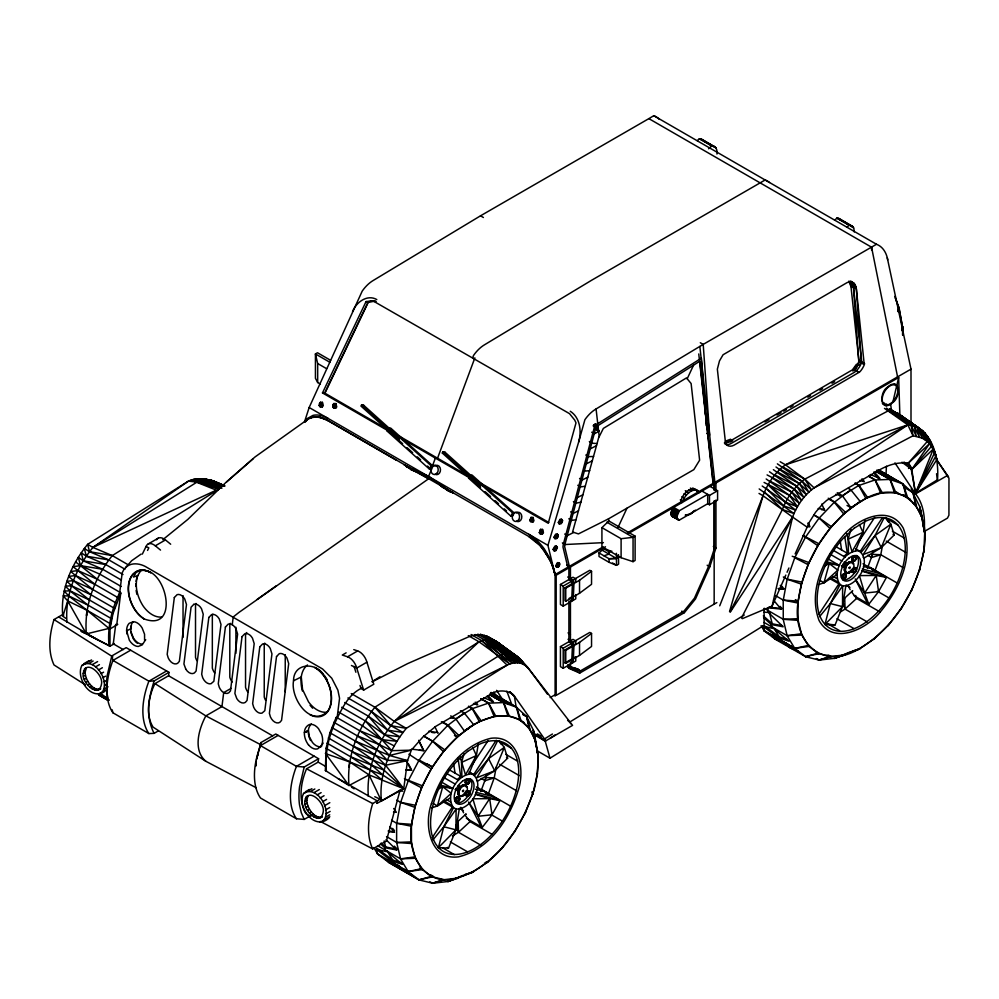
<?xml version="1.0" encoding="UTF-8"?>
<svg xmlns="http://www.w3.org/2000/svg" width="999" height="999" viewBox="0 0 999 999"><rect width="100%" height="100%" fill="white"/><g stroke="black" fill="none" stroke-linecap="round" stroke-linejoin="round"><path stroke-width="1.5" d="M97.19 639.497L87.175 633.716L87.188 632.767L86.389 633.229L58.604 616.907M902.634 335.239L902.659 326.373L901.722 330.657M432.967 839.847L443.793 826.747L456.093 809.053C471.303 809.989 486.213 783.503 472.177 773.95C457.317 773.688 444.767 795.341 453.471 807.729L443.793 826.747L438.399 847.676L448.526 848.101L455.944 829.832L456.093 809.053L442.882 801.61M819.53 616.67L830.344 603.571L842.644 585.876C857.866 586.813 872.776 560.327 858.728 550.774C843.88 550.511 831.318 572.165 840.034 584.552L830.344 603.571L824.949 624.5L835.089 624.924L842.507 606.655L842.644 585.876L829.445 578.433M256.293 787.799L205.844 761.288L153.097 727.135C144.455 713.236 149.8 695.441 154.108 680.956L168.993 672.352L126.186 647.639L111.801 655.943L107.143 675.736A74.038 42.745 -60 0 0 107.143 693.918L107.892 697.951M62.725 615.384C60.34 589.373 71.553 564.185 87.612 544.355L188.436 481.131C200.237 475.749 214.036 480.432 224.862 485.926M377.21 803.258L377.272 800.898L338.162 778.608M534.565 734.989L545.229 741.146L572.577 725.361L527.622 667.332C522.489 661.475 513.573 661.912 507.105 665.122L406.281 728.346C389.835 748.551 378.746 774.35 381.368 800.861L369.056 774.899L349.7 761.925L326.074 748.288L329.945 732.729L336.263 717.195L359.902 730.831L379.258 744.567L391.733 750.661L411.326 750.174L422.964 736.925L435.601 726.448L494.318 692.27C500.998 689.897 509.34 690.521 514.36 696.016L545.816 740.808L536.85 735.202M902.659 334.702L902.821 328.883L899.013 307.992L895.341 297.977M221.591 486.863L202.497 480.219L193.794 479.283L219.131 489.035L112.275 555.594C94.718 577.509 83.841 605.494 86.364 633.903L108.991 628.408L109.99 628.983L109.99 646.153L86.963 634.253M518.531 658.603L527.622 667.332L517.794 656.892L496.515 641.533C491.146 638.324 484.403 639.26 478.958 641.77L374.9 707.217C357.342 729.133 346.466 757.117 348.988 785.539L369.056 774.899L403.733 788.723L407.53 760.601L411.326 750.174L389.448 755.481L355.419 741.146L331.793 727.509M66.983 622.377C64.748 595.004 75.936 568.344 92.919 547.415L188.436 481.131L196.965 482.117L219.131 489.035M368.344 796.365C366.096 768.993 377.285 742.332 394.268 721.403L478.958 641.77L509.815 664.035L484.49 639.909L475.174 634.527M319.23 405.494L320.442 402.26L322.39 402.347L323.314 405.656L322.19 406.968L320.242 406.893L319.23 405.494L320.242 406.893M320.217 406.031L322.215 405.257L321.628 403.159L320.342 403.109L320.554 406.056L319.58 405.157L320.442 402.26M319.692 405.519L319.318 403.584M321.503 406.081L321.628 403.159M322.19 406.968L322.39 402.347M332.692 406.768L333.891 403.534L335.851 403.608L336.775 406.918L335.652 408.229L333.691 408.154L333.142 406.793M333.691 408.154L333.092 405.207L333.791 404.37L335.726 405.307L334.965 407.355L333.666 407.292L333.791 404.37M334.965 407.355L335.09 404.42M335.652 408.229L335.851 403.608M529.895 520.616L531.106 517.382L533.054 517.47L533.978 520.779L532.854 522.09L530.906 522.015L529.895 520.616L531.106 517.382M530.244 520.267L531.006 518.231L532.292 518.281L532.879 520.379L532.167 521.203L530.244 520.267L530.881 521.153M530.581 520.292L531.006 518.231M532.167 521.203L532.292 518.281M532.854 522.09L533.054 517.47M539.373 532.592L540.571 529.358L542.532 529.445L543.456 532.754L542.332 534.065L540.372 533.99L539.373 532.592L540.372 533.99M539.71 532.242L540.471 530.207L541.77 530.257L542.345 532.342L541.645 533.179L539.71 532.242L540.347 533.129M539.822 532.617L540.571 529.358M541.645 533.179L541.77 530.257M542.332 534.065L542.532 529.445M537.3 775.224L538.174 755.506L536.913 750.087M923.863 552.047L924.724 532.33L922.851 524.188M885.963 475.287L886.438 466.283M670.866 513.536L673.526 507.33L679.395 510.714L707.692 494.38L707.692 503.733L679.395 520.067L672.127 516.383L670.866 513.536L676.735 516.933L677.996 519.767M676.735 516.933L679.395 510.714M255.769 766.046L256.306 761.213M130.519 629.22L131.706 623.701L133.142 621.753M130.832 626.161L130.844 632.417L133.242 638.636A12.637 8.342 68.4 0 0 137.35 643.206M144.593 640.384L144.555 634.215L142.158 627.996A12.637 8.342 68.4 0 0 133.317 621.703L129.246 623.301A13.037 8.604 68.4 0 0 126.611 630.769L129.333 640.184A12.637 8.342 68.4 0 0 138.187 646.478L142.258 644.879L145.542 639.835M256.119 762.462L255.756 765.808M455.906 788.448C455.731 793.818 462.674 786.001 458.241 785.539M455.02 800.336C454.945 797.739 458.116 795.429 459.715 798.139C460.664 801.023 455.781 804.183 455.02 800.336L456.518 802.11M455.956 800.873L457.867 797.564L459.715 798.139M466.695 784.215C463.736 780.743 472.177 777.01 469.393 782.654C466.595 787.449 462.874 780.144 467.607 778.92M466.808 796.041C464.535 794.23 469.28 788.923 470.067 792.594C470.716 796.515 464.011 797.302 465.571 793.019M466.808 792.919L465.884 792.382L468.181 790.696L470.005 793.206M844.917 578.446L843.993 577.909C837.811 580.082 845.778 568.818 846.265 576.098C844.018 583.216 839.959 574.35 845.778 574.25M842.394 565.884L843.356 567.245L845.666 565.559L846.153 563.136L844.729 561.9L846.228 563.673M855.094 560.551L854.17 560.014C848.001 562.187 855.956 550.924 856.455 558.204C854.195 565.322 850.149 556.455 855.956 556.356M855.206 572.365L852.135 572.04L852.434 569.205L853.371 569.742C860.576 563.948 851.947 578.883 853.371 569.742M853.758 569.168L852.834 568.631L855.144 567.644L856.568 570.029M83.229 673.363C85.677 658.316 103.546 674.512 101.523 683.928C99.076 698.988 81.206 682.779 83.229 673.363L85.115 672.277L86.339 667.707L84.453 668.793M100.974 693.543C111.713 683.328 95.117 656.218 81.843 665.546C75.462 677.934 91.021 701.66 104.895 691.283M304.92 801.36C307.367 786.3 325.224 802.497 323.201 811.912C320.754 826.972 302.897 810.776 304.92 801.36L306.805 800.274L308.029 795.691L306.144 796.777M322.665 821.54C333.391 811.325 316.795 784.203 303.521 793.531C296.628 807.242 315.085 831.742 329.195 817.769M115.722 624.375L113.274 643.831L123.264 649.6M119.306 595.804L122.203 572.789L123.651 569.929L131.618 560.764L141.071 554.108M116.721 624.962L120.692 593.294L119.705 592.719M158.104 731.043L154.108 733.353C146.166 718.044 147.19 698.776 154.97 683.616L168.569 675.761L168.993 672.352M232.243 624.75L233.217 616.982L238.911 612.462L428.708 478.708M310.701 816.383L306.568 814.21L304.982 812.175C298.476 798.75 300.799 782.205 306.568 768.805L318.144 762.125L318.581 758.716L275.774 734.003L260.876 742.594L256.531 759.727M260.876 742.594L260.477 745.604A64.56 37.275 -60 0 0 260.477 797.989L296.441 818.755L304.195 819.417L310.714 815.659M117.757 624.338L109.99 628.983L112.999 613.611L89.373 599.974L70.005 590.859L64.161 591.046L68.706 595.916L87.075 610.302L86.364 615.347L86.925 615.009M113.349 643.269L114.348 643.781L109.99 646.153L108.991 645.579C107.243 627.135 111.813 608.753 119.905 592.282M325.362 753.321L348.988 785.539L325.362 770.491L326.074 748.288M325.362 770.491L326.361 771.066C324.862 754.532 328.234 737.999 334.902 722.889C341.508 709.627 347.964 694.33 362.287 687.861M326.361 753.908L349.7 761.925L348.988 766.97L349.55 766.633M308.479 744.804C304.033 739.36 301.661 728.171 309.365 724.537A12.637 8.342 68.4 0 1 318.494 728.608L321.641 734.377A13.037 8.604 68.4 0 1 322.165 743.668L321.141 746.078L317.607 748.875A12.637 8.342 68.4 0 1 308.479 744.804M438.399 847.676L455.944 829.832L459.253 809.19M469.006 773.813L476.411 755.544L478.309 743.756M824.949 624.5L842.507 606.655L845.816 586.013M855.569 550.636L862.974 532.367L864.872 520.566M464.535 784.827C470.641 786.95 465.846 796.74 460.639 796.403C452.809 794.38 462.749 779.607 466.258 787.05M460.639 796.403C456.019 793.431 461.501 783.79 466.471 785.888M481.168 778.408L485.102 780.681L486.213 774.612M485.776 793.331L488.536 793.443L494.23 777.896L496.166 767.294M851.086 561.65C857.204 563.773 852.397 573.563 847.202 573.226C839.372 571.203 849.3 556.431 852.821 563.873M847.202 573.226C842.569 570.254 848.064 560.614 853.021 562.712M867.731 555.232L871.665 557.504L872.764 551.436M872.339 570.154L875.087 570.267L880.793 554.72L882.454 545.629M396.728 823.288L400.587 802.334L415.184 805.244L411.313 826.198L396.728 823.288L391.558 820.316M783.278 600.112L787.15 579.158L801.735 582.067L797.876 603.021L783.278 600.112L775.574 595.666M257.005 758.091L257.28 756.68M327.385 711.713C309.902 727.622 290.272 697.814 293.531 680.806C293.494 662.325 316.633 661.987 324.151 675.586M554.02 537.237L555.694 534.128L557.567 534.328L558.279 535.589L556.593 538.698L554.72 538.498L554.02 537.237L555.194 538.736M554.495 537.487L554.895 535.664L557.567 534.328M558.341 522.44L560.014 519.318L561.888 519.517L562.599 520.779L560.926 523.888L559.04 523.688L558.341 522.44L559.515 523.926M555.182 537.137L556.243 535.164L557.492 535.314L556.88 538.086L555.182 537.137L555.993 538.111M555.544 537.312L557.492 535.314M558.816 522.677L560.489 519.555L561.888 519.517M553.134 549.325L554.807 546.203L556.68 546.403L557.392 547.664L555.719 550.786L553.833 550.574L553.134 549.325L554.308 550.811M559.515 522.327L560.576 520.354L561.813 520.504L561.201 523.276L559.515 522.327L560.314 523.301M553.608 549.562L555.282 546.441L556.68 546.403M559.865 522.502L560.576 520.354M554.308 549.213L555.369 547.24L556.605 547.39L555.993 550.162L554.308 549.213L555.107 550.187M554.657 549.388L556.605 547.39M557.13 535.139L557.879 537.4M553.833 550.574L555.244 550.549L556.443 549.163L556.256 547.215M555.731 565.746L557.417 562.637L559.29 562.837L559.989 564.098L558.316 567.207L556.443 567.007L555.731 565.746L556.918 567.245M556.206 565.983L557.892 562.874L559.29 562.837M556.905 565.646L557.966 563.661L559.203 563.823L559.403 565.771L558.591 566.595L556.905 565.646L557.355 566.433M557.255 565.821L559.203 563.823M556.443 567.007L557.842 566.97L559.04 565.584L558.853 563.648M559.115 565.671L558.816 562.599M537.487 773.301L532.729 794.492L531.868 791.995M919.292 571.316L924.05 550.124M742.257 618.706L772.115 606.106L792.569 517.057C796.902 505.631 804.108 495.054 814.11 487.874L907.841 424.887C932.804 427.297 939.297 459.54 937.474 479.795L915.521 493.244L911.076 488.948M892.794 402.447C901.31 396.915 899.812 376.036 887.262 387.337C878.745 392.869 880.244 413.736 892.794 402.447L898.65 377.497L897.577 376.885L871.565 247.203L648.863 118.631L480.507 215.821L373.389 280.382A26.386 15.235 -60 0 0 362.2 291.134L309.166 407.505L304.47 421.99M555.107 696.178L555.107 574.612L547.927 545.354L578.633 442.095C581.743 431.556 580.269 417.682 570.292 411.276M591.72 432.217L594.23 433.866L598.626 431.531L597.702 425.786L596.066 426.76L564.872 544.53L564.647 546.603L569.368 566.371L570.441 566.995L605.469 546.765M597.065 443.593L598.576 437.912L603.359 428.396L686.475 377.909L691.121 383.529L699.612 460.202L693.83 469.642L608.491 518.843L578.433 533.916L572.577 532.017L597.065 443.593L591.858 443.169L589.348 441.521M374.775 796.727L378.983 798.676L380.207 797.951L381.293 801.048L400.075 790.197L386.376 841.033L372.689 848.95L320.342 821.44M431.693 807.891L437.4 805.968L442.707 786.737L452.947 788.673L442.357 782.554M818.256 584.715L823.963 582.792L829.257 563.561L839.51 565.496L827.597 558.616M578.633 442.095L584.902 419.705A26.386 15.235 -60 0 1 596.078 408.953L703.209 344.393L876.485 244.268A46.179 26.661 -60 0 1 887.724 259.902M729.532 611.575L763.024 495.741L759.015 493.419M448.601 769.405L461.913 777.097L461.526 762.424L463.998 753.92M835.164 546.228L848.476 553.921L848.076 539.235L850.961 529.32M112.999 613.611L120.904 592.857L97.278 579.208L77.91 570.579L73.064 566.67L80.507 565.659L102.685 569.28L121.329 580.032M897.676 311.326L898.9 307.305L902.771 328.259M63.149 615.434L67.707 600.911L63.187 595.854L68.706 595.916L88.074 605.169L111.701 618.806M318.581 758.716L304.195 767.02L299.538 786.812A74.038 42.745 -60 0 0 299.538 804.994L301.311 812.799L304.195 819.417M65.822 618.344L62.438 615.921L63.699 615.209L62.625 614.585L54.008 619.555C49.563 634.015 47.44 650.836 54.008 664.959L85.402 684.877M381.293 801.048L381.293 798.576L372.689 803.546C368.231 818.006 366.109 834.827 372.689 848.95M257.617 755.656L258.279 753.596M568.893 664.422L568.893 668.368L579.782 673.051L684.377 612.662L695.504 598.95L709.802 566.758L715.958 548.039L715.958 500.012M682.28 502.272C684.19 495.929 693.069 485.626 699.55 492.307L697.215 490.946M400.636 802.397L408.204 780.881L419.093 760.102L432.305 766.92L421.466 787.799L404.42 778.77L422.277 785.751L414.71 807.267L400.636 802.397L396.765 800.137M792.219 556.243L808.84 562.574L801.273 584.09L787.2 579.22L794.767 557.704L805.644 536.925L819.18 517.969L831.28 526.635L817.756 545.691L803.109 535.452M853.421 282.754L850.586 281.78L847.352 282.455L723.076 354.757L719.48 360.914L717.357 369.168L725.636 443.968A13.087 8.504 -67.2 0 0 734.065 445.142L859.689 371.978A15.272 9.928 -67.2 0 0 864.272 364.747L856.205 287.587L854.195 283.429L850.524 281.081L852.547 283.579L853.483 287.237L858.803 361.588A15.272 9.928 -67.2 0 1 854.207 368.806L728.583 441.97A13.087 8.504 -67.2 0 1 724.662 443.044M859.04 362.1L850.998 286.651L848.825 281.169L854.195 283.429M850.923 285.751L856.38 288.898L861.375 363.074A15.272 9.928 -67.2 0 1 856.792 370.304L855.331 371.628M431.181 469.355L429.483 469.168L387.262 431.206L389.048 427.934L390.734 428.121L432.967 466.083L428.546 476.436L428.546 478.821L406.243 466.496L414.098 470.454L409.815 468.693M432.217 466.558L435.364 458.104L437.55 458.216L474.875 357.854M472.689 357.742L473.551 355.419A26.386 15.235 -60 0 1 484.727 344.667L591.858 280.107L765.134 179.982A46.179 26.661 -60 0 1 769.492 182.53M524.9 813.923L533.279 792.457M911.463 590.746L919.842 569.28M305.594 420.517L306.006 419.468M719.717 605.819L764.497 492.007C769.105 481.431 776.023 471.603 785.464 464.81L888.473 410.714L897.976 413.374L920.129 428.871L927.297 441.458L931.555 446.191L934.814 452.197L915.521 493.244L910.888 467.382M476.573 780.431L477.722 781.093L494.717 770.828L504.308 747.389L499.113 740.709M863.136 557.255L864.285 557.917L881.28 547.652L890.871 524.213L885.676 517.532M321.129 746.078L323.114 743.119M772.115 606.106L785.813 575.062M787.062 572.24L788.923 567.994M795.154 553.883L809.502 521.928L815.596 512.262L822.789 503.921L826.66 500.399L879.182 470.067C887.836 465.097 898.014 461.65 908.079 463.374L929.545 443.656L925.037 433.116L918.98 428.858M618.094 527.297L626.96 508.241M687.2 378.783L693.531 365.197L699.837 361.188L713.336 483.254L714.41 483.866L714.41 490.034M375.961 301.448L371.029 300.911L366.009 301.648L322.477 392.919L324.663 393.044L368.194 301.773L375.674 301.286M373.501 301.186L368.469 301.923L324.937 393.206L322.477 392.919L389.672 431.718M842.656 564.622L842.956 563.998M142.333 554.108L146.091 546.441A11.364 6.556 60 0 1 155.307 545.804L165.459 539.947L170.679 544.218M147.552 550.437L148.801 547.877L146.091 546.441M741.533 617.931L792.569 517.057L763.024 495.741M469.08 771.99L474.787 775.286L488.573 758.628L504.308 747.389L507.629 758.191L494.717 770.828L476.685 777.721L488.573 758.628L497.552 740.958M855.631 548.801L861.35 552.11L875.124 535.439L890.871 524.213L894.18 535.014L881.28 547.652L863.248 554.545L875.124 535.439L884.115 517.782M352.547 311.563C356.094 302.447 367.108 293.968 376.81 299.563M730.094 611.788L782.392 509.54C786.912 497.652 794.417 486.625 804.832 479.145L907.841 424.887L913.036 435.764L922.152 438.086L927.297 441.458L908.079 463.374L911.8 469.468L915.521 493.906A78.834 45.517 -60 0 1 924.075 531.618L947.464 518.119L948.925 515.209L948.963 478.271L936.8 459.965M898.089 311.7L899.375 309.328L894.829 296.416M934.814 452.197L928.958 438.723L933.316 449.051L915.521 493.244L937 459.315L930.519 442.008L936.038 455.631L915.521 493.244L917.419 490.959M361.563 404.982L360.964 406.069L398.751 440.035L399.35 438.948L361.563 404.982L363.624 405.207L388.811 427.859M363.037 406.306L363.624 405.207M429.483 469.168L431.281 465.896L432.967 466.083M480.556 487.587L442.307 453.034L442.894 451.948L444.967 452.172L512.612 512.862L514.298 513.049L472.077 475.087L470.379 474.9L468.593 478.159L510.826 516.121L512.512 516.308L513.711 514.135M444.967 452.172L444.368 453.259L442.307 453.034M480.082 486.988L480.681 485.901L442.894 451.948M510.826 516.121L512.612 512.862M488.536 793.443L481.705 789.972L480.856 791.495L485.976 777.534L494.23 777.896L516.52 790.758M475.337 789.198L484.028 791.395L499.912 800.561L492.032 814.797L482.242 827.434L466.358 818.268M875.087 570.267L868.256 566.795L867.419 568.319L872.527 554.358L880.793 554.72L903.084 567.582M863.348 566.383L870.579 568.219L886.463 577.385L878.583 591.62L868.805 604.258L854.257 595.866M514.248 832.442L525.786 811.9M900.811 609.265L912.349 588.723M472.777 747.602L476.411 755.544L465.509 774.887L460.027 756.743M859.34 524.425L862.974 532.367L852.06 551.71L846.578 533.566M779.357 639.597L798.313 651.56L772.077 636.413L772.751 635.339M781.343 639.522L780.669 640.596L772.077 636.413M730.381 611.95L792.569 517.057L806.992 527.06M472.127 764.947L488.036 740.734M432.217 837.661L452.322 807.067M473.651 774.625L496.266 740.209M482.242 827.434L478.071 816.27L489.66 798.638L499.912 800.561M858.678 541.77L874.6 517.557M818.78 614.472L838.885 583.891M860.201 551.448L881.992 518.306M868.805 604.258L864.622 593.094L876.21 575.461L886.463 577.385M901.972 462.187L911.8 469.468L929.545 443.656L922.701 430.819L896.765 412.737M419.105 760.202L432.617 741.146L444.717 749.812L431.193 768.868L408.903 754.22M853.109 368.893L856.343 364.435L858.978 363.461M854.145 369.143L856.618 365.734L859.302 364.747M855.181 369.393L856.892 367.033M501.386 849.013L515.422 830.531M887.936 625.836L901.985 607.355M880.181 612.05C899.162 589.635 914.422 557.492 903.296 528.184C889.098 502.997 855.918 519.592 842.219 536.75C823.238 559.165 807.979 591.308 819.118 620.616C833.316 645.804 866.495 629.208 880.181 612.05L856.593 598.426L851.648 592.07L852.696 590.709L843.518 599.2L844.754 598.438L845.042 609.103L867.332 621.965M304.957 421.316L307.143 418.593L312.949 415.397A38.362 22.015 60.5 0 1 328.284 418.544M911.8 469.468L931.555 446.191L927.134 435.751L933.316 449.051L911.8 469.468L909.065 464.385M385.227 850.062L402.435 864.397L391.808 860.926L376.198 849.25L376.998 848.313L392.607 859.989L401.91 863.024M386.95 850.661L386.151 851.585L376.198 849.25M773.501 627.484L772.714 628.408L762.761 626.073L778.371 637.749L788.998 641.221L771.79 626.885M311.301 724C306.793 728.333 307.967 735.539 310.577 740.546M908.528 468.494L910.439 466.333L909.065 464.085M601.922 527.647L608.853 520.966L635.114 536.138L635.114 560.476L633.054 561.663L621.103 557.704L601.922 546.628L601.922 527.647L621.103 538.711L633.054 537.325L635.114 536.138M608.99 558.703L616.395 558.404L618.468 557.217L618.606 564.135L616.533 565.334L609.078 562.325L599 556.505L599 552.934L603.783 548.738L609.852 552.235M307.405 419.592L305.17 421.978L307.48 419.543L311.526 417.47M432.604 741.27L448.039 725.087L458.803 735.376L443.369 751.56L432.604 741.27L423.701 736.126M819.168 518.081L834.602 501.91L845.366 512.2L829.932 528.384L819.168 518.081L814.073 515.147M571.653 601.248L572.402 584.378L571.653 583.953L571.653 581.181L568.893 579.595L568.893 567.882L556.181 575.224L555.107 574.612L553.833 569.28M559.952 523.114L562.2 522.589M559.04 523.688L561.725 522.352M554.72 538.498L557.405 537.162M694.28 510.789L690.109 514.098L685.264 515.097M695.379 510.164L690.396 514.273L685.551 515.272M502.772 847.327L487.012 862.686L484.527 863.099M873.576 639.51L889.335 624.15M307.467 664.947C299.9 671.103 300.162 682.317 302.372 690.971M468.618 706.305L472.44 708.503L481.006 720.616C442.045 741.545 416.67 783.466 411.263 826.822C407.929 852.135 421.953 884.19 452.097 879.382C494.505 869.355 521.803 828.621 534.215 789.21C540.222 765.758 542.145 732.005 517.407 718.768M457.33 779.62L460.764 776.435L457.979 758.316M452.46 835.976L458.491 832.279L470.029 821.603L492.32 834.465M843.88 556.443L847.327 553.259L844.767 536.638M840.234 612.05L845.042 609.103L856.593 598.426L855.681 595.491M433.454 803.596L437.4 805.968L451.248 793.318L442.707 786.737L439.835 785.876M820.017 580.419L823.963 582.792L837.811 570.129L829.257 563.561L826.398 562.699M253.159 458.753L225.374 482.954L187.8 519.43L162.825 539.697M697.215 140.659L699.325 138.786L703.209 140.347M708.578 148.764L711.75 145.954C715.996 145.404 717.694 150.674 716.945 154.046M834.59 219.967L837.287 218.069L840.908 220.117M847.002 227.135L849.125 225.262L852.234 226.086L853.858 228.359L854.22 231.893M226.486 481.968L255.007 456.968L307.48 419.543M852.846 371.054L853.596 370.417M380.332 843.743L384.765 847.714L396.591 849.974L397.452 849.225L394.293 846.153M125.574 567.544C131.493 561.775 140.896 563.486 147.24 567.594L322.577 668.98L331.768 678.234L337.874 690.122L339.56 698.289L337.063 718.219L336.064 717.644M441.408 721.753L447.764 725.424L464.235 712.961L473.551 724.562L457.08 737.012L454.458 735.501M834.327 502.247L850.798 489.785L860.114 501.386L843.643 513.836L834.327 502.247L829.232 499.3M591.545 571.303L591.545 584.303L579.532 593.269L565.759 601.223L565.009 600.786L565.009 587.787L565.759 588.211L579.532 580.269L591.545 571.303L589.785 570.292L574.288 579.233M591.545 633.441L591.545 646.44L579.532 655.406L565.759 663.361L565.009 662.924L565.009 649.924L565.759 650.349L579.532 642.407L591.545 633.441L589.785 632.417L574.288 641.37M843.818 562.924L845.666 562.437M257.155 599.412L276.398 585.739M552.447 734.015L545.229 738.473L545.229 741.146L549.999 758.216L764.098 625.324L764.098 608.828M549.999 738.398L554.932 734.977M875.112 638.149L858.516 649.537L852.085 651.423M701.161 358.304L597.752 423.713A69.143 41.646 -2.2 0 1 594.842 425.449L563.249 544.605L562.974 547.002L567.819 567.27L568.893 567.882M599.213 436.713L597.964 425.624L693.531 365.197M372.028 681.73L379.932 676.76M437.4 805.968L450.424 797.826M823.963 582.792L836.987 574.65L835.851 573.988M450.699 715.896L455.781 718.83L472.44 708.503M837.249 492.707L842.344 495.654L859.003 485.327L867.557 497.44C903.471 479.67 929.395 509.652 924.587 545.154C919.155 588.448 893.88 630.494 854.844 651.248C818.993 669.255 792.994 639.085 797.826 603.646C803.233 560.289 828.608 518.369 867.557 497.44L850.948 507.729L847.015 505.457M455.781 718.83L464.348 730.943C480.919 718.506 505.294 708.678 523.951 722.552M567.607 720.316L569.592 722.14L744.243 615.009M849.275 571.603L848.163 572.29L849.275 572.927M648.863 118.631L653.783 115.697L876.485 244.268M763.561 617.594L771.315 624.537L783.141 626.798L768.381 612.437L767.906 610.464L767.981 607.742L781.081 609.09L781.98 608.566L780.107 606.356M148.189 543.98L158.341 538.124M83.779 663.748L88.998 660.726M81.843 665.546L85.764 663.274M86.289 662.974L91.521 659.952M89.223 663.261L93.144 661.001M92.37 664.597L97.602 661.588M83.541 670.816L85.427 669.73M95.529 666.895L99.438 664.635M83.541 676.286L85.427 675.199L85.115 672.277M130.632 650.212L112.949 660.426A64.56 37.275 -60 0 0 112.949 712.811L148.901 733.578L154.108 733.353M98.464 669.992L102.373 667.732M84.453 679.357L86.339 678.271L85.427 675.199M85.914 682.379L87.787 681.293C90.385 685.514 95.255 690.896 100.724 688.761L98.839 689.847M100.974 673.676L103.596 672.177M87.8 685.152L89.685 684.065M102.909 677.709L105.519 676.198M90.01 687.487L91.896 686.388M104.121 681.793L106.743 680.282M92.37 689.21L94.256 688.124M94.743 690.209L96.628 689.123M104.545 685.676L107.155 684.165M96.953 690.434L98.826 689.347M104.121 689.073L108.042 686.8M98.464 694.33L102.373 692.057M102.909 691.758L106.831 689.497M166.596 670.966L148.901 681.181L112.949 660.426L111.801 655.943M231.044 688.411L223.689 692.607L221.953 706.58L205.844 715.883C198.801 729.058 192.67 750.024 205.844 761.288M346.129 652.846L342.32 655.044L347.54 656.793A11.364 6.556 60 0 1 356.743 668.056L363.648 690.097L373.801 684.228L366.908 662.2A11.364 6.556 60 0 0 357.692 650.923L353.771 649.612M347.54 656.793L357.692 650.923M730.032 442.095L732.717 440.547M764.909 421.965L768.93 419.642M776.972 414.997L781.006 412.674M783.678 411.113L786.363 409.565M790.396 407.242L793.069 405.694M807.829 397.177L810.514 395.629M819.904 390.209L822.589 388.661M831.967 383.241L834.652 381.693M854.57 372.202L731.168 443.456A13.087 8.504 -67.2 0 1 725.087 444.093M366.908 662.2L356.743 668.056L351.436 665.496M567.819 567.27L555.107 574.612L553.733 570.292M603.046 546.928L569.368 566.371L566.858 564.722M627.235 532.966L713.336 483.254M887.274 257.829L911.001 369.131L714.884 482.355L699.837 346.428M278.172 735.389L260.477 745.604L296.441 766.358L304.195 767.02M628.309 533.578L714.41 483.866M712.961 481.243L715.958 482.979L898.65 377.497L899.862 414.685M701.822 490.996L709.49 495.417L717.594 490.734L717.594 500.099L709.49 504.77L707.692 503.733M575.761 594.58L575.761 598.876L563.211 606.118L560.439 604.532L560.439 584.465L573.001 577.222L575.761 578.821L575.761 581.58L565.009 587.787M560.439 584.465L563.211 586.063L575.761 578.821M599 552.934L609.078 558.753L616.533 558.491L618.606 557.292M569.043 598.463L571.728 596.903M314.123 756.143L296.441 766.358A64.56 37.275 -60 0 0 296.441 818.755M305.457 791.732L309.378 789.472M303.521 793.531L306.144 792.02M307.979 790.958L311.9 788.698M565.009 662.924L575.761 656.718L575.761 661.013L563.211 668.256L560.439 666.658L560.439 646.603L573.001 639.36L575.761 640.958L575.761 643.718L565.009 649.924M310.914 791.245L314.835 788.985M560.439 646.603L563.211 648.201L575.761 640.958M314.061 792.594L319.28 789.572M305.232 798.8L307.105 797.714M317.207 794.879L321.129 792.619M305.232 804.27L307.105 803.184L306.805 800.274M320.142 797.989L324.063 795.716M306.144 807.342L308.029 806.255L307.105 803.184M307.592 810.364L309.478 809.277C312.063 813.511 316.945 818.88 322.415 816.745L320.529 817.831M322.665 801.673L326.586 799.412M309.49 813.136L311.376 812.05M324.6 805.694L329.82 802.684M311.7 815.471L313.574 814.385M325.811 809.789L329.732 807.517M314.061 817.194L315.946 816.108M464.385 730.906L468.369 728.608M854.932 505.432L850.948 507.729L842.344 495.654M316.433 818.206L318.306 817.12M326.223 813.661L330.145 811.4M318.631 818.418L320.517 817.332M578.496 669.218L575.811 670.766L567.644 667.245M325.811 817.057L329.732 814.797M320.142 822.314L324.063 820.054M324.6 819.742L329.82 816.732M550.149 697.602L555.107 694.742L556.181 695.354L716.845 602.597M906.093 488.461L915.521 493.906L946.428 476.061L948.313 476.573M304.358 732.629L308.366 730.406L309.328 736.713L312.475 742.494A12.637 8.342 68.4 0 0 321.603 746.565M144.892 640.209L145.617 639.81M304.67 732.454L308.291 730.906L305.394 732.055M372.327 681.755L407.604 663.623L469.667 636.4A40.834 26.324 -53.4 0 1 481.755 634.902L487.05 636.251L493.494 640.809M376.935 803.408L403.733 788.723L385.614 765.259L374.787 754.645L355.419 741.146M193.843 604.32L191.071 607.217L183.928 664.01L185.826 669.205M825.299 565.671L829.257 563.561M437.425 789.56L442.707 786.737M590.322 448.863L596.49 445.666M586.376 463.848L592.357 460.776M587.849 477.135L582.067 480.082L579.557 478.434M577.41 497.539L582.966 494.73M578.496 510.801L573.151 513.498L570.641 511.85M573.763 532.405L567.207 535.689L564.697 534.04M293.531 680.806L301.273 676.972L302.56 689.51L308.529 701.885A26.236 17.308 68.4 0 0 327.335 712.125M848.076 539.235L862.974 532.367M461.526 762.424L476.411 755.544M456.406 790.296L455.469 789.759L457.754 790.159M465.884 795.504L467.232 795.366M850.861 651.673L834.365 658.453L860.102 648.576L852.172 651.223M462.924 875.411L447.802 881.63L473.538 871.752L464.298 874.849L471.953 872.714L488.548 861.325L485.976 862.075M130.532 629.033L126.636 630.756L126.948 633.965M725.311 441.183L730.569 439.235L731.493 441.358M724.35 442.932L729.707 440.959M858.815 485.514L875.149 479.882L882.204 492.719L865.858 498.351L858.815 485.514L854.994 483.304M472.252 708.691L488.586 703.059L495.641 715.896L479.308 721.528L472.252 708.691L468.431 706.48M603.945 555.794L608.99 554.133L608.99 550.324M780.132 461.738L785.464 464.81L907.841 424.887L884.49 408.404M818.955 660.114L829.682 656.63L845.154 654.845L834.44 658.329L818.955 660.114L816.42 658.653M871.665 557.504L880.793 554.72M485.102 780.681L494.23 777.896M778.621 588.873L783.803 588.836L782.03 586.338M861.762 362.038L853.483 287.237L850.823 285.327L852.984 284.69L855.881 286.363M831.106 656.593L817.519 653.296L805.469 656.718L819.055 660.014L831.106 656.593L828.483 655.082M418.906 879.894L430.969 876.473L444.555 879.782L432.492 883.191L418.906 879.894L388.361 862.262L391.383 862.986M855.444 285.239L852.547 283.579L850.511 284.103L852.984 284.69M779.445 640.184L774.924 639.073L805.569 656.63L818.755 653.746L807.816 645.529L794.63 648.426L764.085 630.781L763.311 628.009M419.006 879.807L432.192 876.922L421.253 868.705L408.067 871.603L419.006 879.807L388.461 862.174L377.522 853.958L376.76 851.185M333.903 722.314L357.53 735.963L379.258 744.567L389.448 755.481L407.53 760.601L385.614 765.259L351.998 751.598L328.371 737.961M580.931 502.16L575.923 503.209L573.414 501.56M884.49 403.034L882.417 403.446L886.375 405.731M576.023 519.767L571.316 520.442L568.806 518.793M377.585 845.654L400.599 858.865L414.548 856.955L422.215 869.617L408.166 871.54L377.522 853.958M585.352 486.276L580.282 486.925L577.772 485.277M855.206 578.896L864.622 593.094L878.583 591.62L876.21 575.461L861.875 571.153M481.106 826.772L468.643 802.072L478.071 816.27L492.032 814.797L489.66 798.638L475.312 794.342M584.49 471.116L589.685 470.654M603.421 542.644L564.872 544.53L562.362 542.882M315.659 416.82L320.492 417.395L328.346 420.879M154.108 680.956L148.901 681.181A64.56 37.275 -60 0 0 148.901 733.578M593.581 456.456L588.311 456.68L585.801 455.032M787.15 635.676L801.735 635.102L797.764 618.706L783.179 619.28L787.15 635.676L764.148 622.477M396.615 842.469L411.201 841.882L415.184 858.278L400.599 858.865L396.615 842.469L396.653 823.251L411.426 824.312L411.476 843.531L396.703 842.469L386.526 836.588M875.074 479.995L890.171 479.408L895.778 492.532L880.668 493.131L875.074 479.995L868.705 476.323M488.511 703.171L503.621 702.584L509.215 715.721L494.105 716.308L488.511 703.171L480.881 698.763M554.745 550.012L555.993 550.162M876.21 575.461L859.402 575.599L864.622 593.094M489.66 798.638L472.852 798.788L478.071 816.27M209.628 480.594L212.412 480.619L223.863 485.576M329.945 732.729L353.571 746.378L387.4 760.364L407.53 760.601M398.901 791.008L402.809 791.133M825.261 623.9L835.089 624.924M406.605 769.779L411.151 769.992L406.83 761.9M405.781 769.979L411.825 770.279M405.02 465.284L409.627 467.994L406.768 466.258M368.194 301.773L366.009 301.648L368.469 301.923M333.891 403.534L332.779 404.845M540.471 530.207L539.76 531.031M778.046 588.523L783.803 588.836M393.494 812.125L396.366 812.274L393.706 808.528M223.689 485.926L207.717 479.72L201.199 479.033L210.14 479.995L224.563 485.914M764.085 612.15L768.381 612.437L769.255 611.7L772.19 623.788L771.315 624.537L771.877 626.86M797.976 601.136L783.204 600.074L783.266 619.293L798.039 620.354L797.976 601.136L795.354 599.625M806.892 526.66L809.814 526.898L807.929 523.039M411.588 749.15L423.776 750.611L419.405 750.261M768.88 607.23L781.98 608.566M388.149 831.006L393.968 831.593M388.698 831.668L394.53 832.267L389.835 826.722M387.262 431.206L388.948 431.393M468.593 478.159L470.292 478.346M203.396 479.62L206.406 479.957M209.415 480.282L212.412 480.619L224.201 485.751M818.169 508.528L824.212 509.303L824.55 510.064L821.528 509.677M428.583 731.318L437.649 732.479M431.943 732.467L434.965 732.854M123.014 574.512L105.707 564.522L83.317 560.851L78.309 557.305L80.507 565.659L97.278 579.208M124.887 569.18L108.916 559.952L86.339 556.193L81.244 552.809L83.317 560.851L102.685 569.28M128.259 564.822L112.275 555.594L89.548 551.698L84.341 548.488L86.339 556.193L105.707 564.522M608.94 550.686L611.925 551.236M782.542 625.761L772.19 623.788L763.323 615.859M397.452 849.225L385.626 846.965L381.193 842.994M835.601 494.38L839.859 495.192L839.997 496.141L838.735 493.593M450.462 717.831L453.296 718.368M849.5 282.005L854.882 284.265M850.062 282.992L852.547 283.579M850.823 285.327L856.205 287.587M850.998 286.651L853.483 287.237M790.197 647.901L795.841 650.212M405.269 871.465L385.514 859.59L394.118 863.773L411.75 874.737L402.185 869.829L402.859 868.755L405.594 870.166M862.249 569.03L879.607 573.426M826.797 561.9L838.373 564.835M862.174 570.866L885.326 576.723M830.344 603.571L842.507 606.655M475.686 792.207L493.044 796.603M440.234 785.077L451.81 788.011M475.611 794.043L498.763 799.912M443.793 826.747L455.944 829.832M373.489 301.161L569.517 413.648L574.737 420.129L575.998 422.889L548.251 523.276L481.056 484.478M842.432 566.708L841.732 566.296L843.356 567.245M465.771 783.691L467.557 784.302M860.027 480.319L864.272 481.643L862.686 479.17M473.464 703.496L477.722 704.819L476.123 702.347M787.137 639.422L779.158 636.813L764.759 626.036M220.392 487.799L199.763 481.006L191.134 480.044L216.333 490.134L92.919 547.415L87.612 544.355L89.548 551.698L108.916 559.952M887.836 475.174L877.022 469.93M881.593 474.35L885.713 475.774L891.233 479.857M890.084 479.508L903.108 483.991L907.417 496.94L894.38 492.457L890.084 479.508L876.086 471.428L890.171 479.408M493.656 697.052L501.361 700.574M503.521 702.684L516.545 707.167L520.854 720.117L507.829 715.634L503.521 702.684L489.522 694.605M324.313 418.818L316.72 416.82L310.115 417.907L313.361 416.895A36.913 21.316 60 0 1 328.446 420.829L528.971 536.6A36.913 21.316 60 0 1 544.043 550.087L552.197 564.535L555.107 574.612L550.249 558.953L544.368 549A38.362 22.39 59.7 0 0 528.808 534.315M222.69 486.238L205.157 479.795L198.838 478.771L210.14 479.995L223.976 485.839M766.171 478.983L789.535 495.392L797.414 506.73L785.551 502.297L762.2 486.026M451.785 492.207L452.759 492.819M410.814 469.717L416.595 471.903M327.073 743.156L350.699 756.792L384.078 770.167L403.733 788.723L382.829 775.024L371.366 764.834L351.998 751.598M349.7 761.925L382.829 775.024M672.127 516.383L679.395 520.067M217.782 483.441L224.488 486.138M359.902 730.831L381.855 739.635L394.255 745.916M451.935 492.295L449.463 490.871M870.254 474.5L879.957 478.484L874.063 471.778M483.703 697.689L493.406 701.66L488.486 696.078M221.865 488.286L202.497 480.219L196.366 478.858L207.717 479.72L222.927 486.113M221.753 486.738L205.157 479.795L196.965 482.117L92.919 547.415L112.275 555.594M859.277 361.451L864.659 363.711L859.177 360.552M860.389 362.662L864.422 364.36L858.94 361.188M855.231 370.691L859.265 372.39L853.783 369.218M217.819 483.504L223.351 485.901M144.056 618.905C184.365 634.103 162.862 551.398 132.979 574.45A27.098 17.87 68.4 0 0 129.595 597.514C131.893 605.968 136.626 613.998 144.056 618.905A26.823 17.695 68.4 0 1 128.559 584.34A26.823 17.695 68.4 0 1 150.837 572.789C145.317 569.505 138.362 568.506 134.528 573.563L135.602 573.226L133.479 577.047L137.7 575.649C134.328 585.739 137.387 596.915 142.907 605.656A26.236 17.308 68.4 0 0 161.576 617.045M408.541 467.52L410.189 468.244M411.051 468.631L428.546 476.436L448.389 490.209M451.161 491.945L440.522 485.726L442.982 487.637M94.905 584.34L75.549 575.586L70.779 571.503L77.91 570.579L94.905 584.34L118.544 597.976M92.795 589.522L73.439 580.656L68.731 576.373L75.549 575.586L92.795 589.522L116.421 603.171M408.753 467.32L428.546 476.436L446.078 488.848M884.989 474.625L887.786 475.924M90.946 594.742L71.578 585.764L66.933 581.281L73.439 580.656L90.946 594.742L114.573 608.391M110.702 623.938L87.075 610.302L67.707 600.911L86.364 633.903L80.819 631.056M98.589 693.706L107.255 698.264M561.813 520.504L562.262 521.303M562.599 520.779L561.413 519.28M558.279 535.589L557.092 534.09M557.392 547.664L556.206 546.166M770.167 481.281L791.795 492.157L801.585 500.362L794.193 489.085L769.505 471.79M845.266 572.165L848.188 573.264M405.519 465.509L405.856 465.696M458.703 795.341L461.625 796.44M876.46 471.053L885.713 475.774L886.275 474.637L894.005 480.357L876.66 471.328M767.095 474.912L794.193 489.085L803.895 497.415L796.727 486.226L773.363 469.655M490.459 693.106L501.273 698.351L508.953 703.82M489.897 694.23L499.15 698.95L499.712 697.814L507.442 703.533L490.097 694.505M794.879 648.388L776.598 637.712M794.804 557.792L808.016 564.622L818.868 543.743L803.121 535.564M89.023 635.277L108.991 645.579M81.618 631.493L84.291 632.879M774.824 474.862L796.727 486.226L806.318 494.667L799.35 483.603L775.998 466.995M260.377 744.542L205.844 715.883L154.97 683.616M306.568 768.805L372.689 803.546M777.359 471.965L799.35 483.603L808.853 492.145L802.06 481.231L777.372 463.836M779.994 469.305L802.06 481.231L811.45 489.872L804.832 479.145L785.464 464.81M449.288 490.846L446.928 489.46M408.304 467.107L410.477 468.369M782.704 466.908L804.832 479.145L814.11 487.874L913.036 435.764L911.175 425.312L886.488 408.129M405.944 465.834L403.783 464.597M446.653 489.26L448.826 490.509M701.523 139.073L715.272 147.115M838.898 218.394L852.646 226.436M700.474 138.799L715.634 147.527M837.849 218.119L853.009 226.835M703.533 140.809L715.958 147.977M842.157 220.841L844.642 222.278M847.127 223.701L853.333 227.297M699.912 138.761L712.337 145.929M837.287 218.069L849.712 225.25M699.325 138.786L712.512 146.341M836.7 218.094L849.125 225.262M851.136 226.373L853.621 227.797M894.33 383.903L896.977 385.427M885.813 403.796L888.461 405.319M889.984 408.753L920.129 428.871L924.824 439.585M889.659 409.016L917.344 427.297L922.152 438.086L920.129 428.871L900.673 415.547M480.507 215.821L483.404 217.495M700.311 342.732L703.209 344.393L709.652 435.052L706.755 433.379M878.933 470.029L903.108 483.991M878.833 470.104L903.009 484.065L913.223 493.381L916.458 505.694L906.243 496.378L903.009 484.065M903.483 494.667L907.417 496.94M903.958 495.591L910.514 499.375M868.793 476.211L875.149 479.882M895.778 491.708L898.401 493.219M912.949 503.171L915.571 504.682L922.402 518.294L919.954 507.042L913.123 493.431L915.571 504.682M855.181 483.129L859.003 485.327M848.251 488.324L850.798 489.785M886.25 518.344L898.051 525.149M892.357 531.168L904.157 537.986M893.044 534.353L894.18 535.014M828.233 498.226L834.602 501.91M886.175 541.083L905.831 552.435M764.085 482.442L789.535 495.392L799.425 503.471L791.795 492.157L772.427 477.984M814.085 515.022L819.18 517.969M759.178 488.936L793.968 513.548L782.392 509.54L764.497 492.007M854.632 555.706L856.255 556.643M854.17 555.744L855.094 556.281M855.032 555.819L856.455 557.067M853.67 555.956L854.607 556.493M856.518 557.592L855.519 556.53M853.183 556.318L854.108 556.855M855.519 557.667L856.455 558.204M852.721 556.805L853.646 557.342M855.331 558.316L856.255 558.853M869.854 567.245L897.377 583.129M852.322 557.38L853.258 557.917M863.011 563.773L868.256 566.795M852.022 558.016L852.946 558.553M851.835 558.666L852.759 559.19M851.76 559.265L852.696 559.802M853.67 560.377L854.607 560.914M851.835 559.802L852.759 560.339M853.183 560.589L854.108 561.113M852.022 560.227L853.646 561.163M833.016 550.162L845.029 557.105M850.099 561.6L851.223 562.25M852.497 562.824L853.608 563.461M699.587 361.351L713.086 483.391L714.16 484.016L714.16 490.234M849.013 561.938L850.137 562.587M847.889 562.624L849.013 563.274M855.144 567.644L856.068 568.181M854.744 567.519L856.368 568.468M844.342 561.775L845.966 562.712M854.282 567.569L855.206 568.106M855.631 568.344L856.568 568.881M845.229 562.599L846.153 563.136M830.057 554.17L841.97 561.051M846.827 563.611L847.939 564.26M853.783 567.782L854.719 568.319M855.706 568.881L856.63 569.418M853.296 568.144L854.22 568.681M845.229 563.748L846.153 564.285M855.444 570.129L856.368 570.666M709.927 486.313L717.594 490.734M845.866 564.847L846.99 565.496M856.068 571.303L854.744 571.341L855.668 571.878M844.729 565.022L845.666 565.559M851.298 569.38L853.059 570.379M844.342 565.596L845.266 566.133M845.104 566.233L846.228 566.883M851.947 570.479L852.871 571.016M843.88 566.083L844.804 566.62M851.872 571.091L852.809 571.628M853.783 572.19L854.719 572.727M843.381 566.445L844.305 566.982M850.349 570.604L851.473 571.253M851.947 571.628L852.871 572.165M853.296 572.402L854.22 572.939M841.533 565.871L842.469 566.408M844.58 567.669L845.691 568.319M852.135 572.04L853.758 572.989M844.317 569.08L845.441 569.73M844.355 570.354L845.479 571.003M844.679 571.403L845.791 572.052M877.322 591.233L889.122 598.039M844.455 573.601L846.078 574.537M843.993 573.638L844.917 574.175M844.842 573.713L846.265 574.962M843.493 573.851L844.43 574.388M846.34 575.486L845.341 574.425M843.006 574.213L843.93 574.75M845.341 575.561L846.265 576.098M695.841 489.448L698.189 490.809M692.719 487.987L696.228 490.01M842.544 574.7L843.468 575.237M842.145 575.274L843.069 575.811M844.842 576.835L845.778 577.372M690.396 488.061L693.905 490.084M841.845 575.911L842.769 576.448M844.455 577.422L845.379 577.959M841.645 576.56L842.582 577.085M841.583 577.16L842.507 577.697M843.493 578.271L844.43 578.808M689.035 489.66L691.383 491.008M841.645 577.697L842.582 578.234M843.006 578.483L843.93 579.008M841.845 578.121L843.468 579.058M685.302 490.696L688.823 492.732M833.129 576.448L837.1 578.733M846.016 585.077L849.949 587.35M831.518 578.284L838.136 582.117M684.053 493.768L686.4 495.129M681.942 496.678L684.29 498.026M680.282 499.9L682.629 501.248M681.967 502.597L680.893 501.985C681.418 494.592 691.42 484.065 698.139 491.483L699.288 492.607L696.877 491.058M672.777 508.241L678.646 511.625M672.127 509.253L677.996 512.637M671.59 510.327L677.459 513.711M671.191 511.426L677.06 514.81M783.328 576.96L787.2 579.22M670.953 512.512L676.81 515.896M670.953 514.473L676.81 517.857M671.191 515.284L677.06 518.668M671.59 515.921L678.646 520.029M713.311 546.503L715.958 548.039M836.937 618.756L853.97 628.596M827.821 623.863L839.622 630.669M707.155 565.234L709.802 566.758M764.173 608.266L783.266 619.293M330.632 360.339L317.495 352.759L315.434 353.946L315.434 378.296L317.67 382.517L320.367 384.078M329.882 362.287L315.434 353.946L317.67 363.524L317.67 382.517M606.78 522.165L633.054 537.325L633.054 561.663M827.06 655.119L829.682 656.63M317.67 363.524L326.623 368.693M816.133 652.235L818.755 653.746M816.508 658.553L819.055 660.014M761.113 625.674L764.185 630.731L794.729 648.363L805.569 656.63M601.71 549.925L616.533 558.491M324.663 393.044L387.949 429.582M398.676 435.776L468.381 476.024M477.772 481.443L548.813 522.465M401.76 438.698L468.956 477.497M612.487 562.999L616.533 565.334L616.395 553.321M681.73 611.138L684.377 612.662M309.166 407.505L547.927 545.354M568.019 577.147L573.201 580.294L573.201 583.054L573.95 583.491L573.201 600.349M568.019 639.285L573.201 642.432L573.201 645.192L573.95 645.629L573.201 662.487M574.999 667.832L580.369 670.928L683.965 611.113L694.43 598.214L708.466 566.645L714.41 548.526L714.41 500.811M567.757 665.109L580.369 670.928L576.735 668.618M567.757 666.108L579.782 673.051M488.523 636.925L496.515 641.533L517.794 656.892L525.973 665.771L519.505 658.516L498.426 642.919L491.77 639.073M486.413 635.888L494.405 640.496L513.773 654.607L524.113 664.522L517.794 656.892M484.14 635.202L492.132 639.81L511.488 653.983L522.065 663.598L513.773 654.607L496.515 641.533M496.141 642.332L500.137 644.63L498.426 642.919M480.382 634.103L489.697 639.485L509.065 653.708L519.867 663.011L511.488 653.983L494.405 640.496M477.834 634.128L487.15 639.51L517.507 662.762L509.065 653.708L492.132 639.81M471.103 634.515L481.755 640.659L512.462 663.274L503.858 654.208L487.15 639.51M468.306 635.614L478.958 641.77M491.096 692.482L516.545 707.167M490.996 692.557L516.458 707.242L526.673 716.558L529.895 728.87L519.68 719.555L516.458 707.242M489.622 694.505L503.621 702.584M522.852 714.347L526.673 716.558M522.752 714.397L526.573 716.608L533.404 730.219L535.839 741.47L529.008 727.859L526.573 716.608M480.956 698.651L488.586 703.059M537.262 733.878L541.246 736.176M536.663 750.511L549.999 758.216M460.427 710.764L464.235 712.961M498.389 740.759L511.5 748.326M505.794 754.345L517.594 761.163M506.481 757.529L507.629 758.191M442.944 722.14L448.039 725.087M499.612 764.26L519.28 775.611M351.273 693.581L374.9 707.217L394.268 721.403L406.281 728.346L390.896 725.686L371.541 711.575L347.902 697.939M423.713 736.001L432.617 741.146M469.53 772.427L472.177 773.95M344.705 702.509L368.331 716.146L387.699 730.169L399.912 736.8L384.677 734.839L365.309 720.903L341.683 707.255M468.768 779.282L469.705 779.819M468.968 779.707L469.892 780.244M467.12 779.133L468.044 779.67M469.031 780.244L469.955 780.781M466.62 779.495L467.557 780.032M468.968 780.843L469.892 781.38M466.158 779.982L467.095 780.519M468.768 781.493L469.705 782.03M481.98 789.66L510.814 806.318M465.771 780.556L466.695 781.093M476.461 786.95L481.705 789.972M465.459 781.193L466.396 781.73M468.069 782.704L469.006 783.241M465.272 781.842L466.196 782.379M467.607 783.191L468.543 783.728M465.209 782.442L466.133 782.979M467.12 783.553L468.044 784.09M465.272 782.979L466.196 783.516M465.459 783.403L467.095 784.34M446.453 773.338L458.466 780.281M121.166 586.475L99.875 574.175L80.507 565.659L75.587 561.938M338.861 712.162L362.5 725.811L381.855 739.635L391.733 750.661M465.934 786.001L467.057 786.65M427.072 763.898L432.305 766.92M463.548 784.789L464.66 785.426M462.45 785.114L463.573 785.763M461.338 785.801L462.45 786.45M468.181 790.696L469.817 791.645M467.719 790.746L468.656 791.283M469.08 791.52L470.005 792.057M458.666 785.776L459.602 786.313M460.264 786.8L461.388 787.437M467.232 790.958L468.156 791.495M469.143 792.057L470.067 792.594M443.506 777.347L455.419 784.227M458.741 786.313L459.665 786.85M466.733 791.32L467.669 791.857M458.666 786.925L459.602 787.462M465.509 791.171L466.62 791.82M466.271 791.807L467.207 792.344M468.881 793.306L469.817 793.843M459.315 788.024L460.427 788.673M468.581 793.943L469.505 794.48M464.735 792.557L466.508 793.556M468.181 794.53L469.118 795.054M457.779 788.773L458.703 789.31M458.541 789.41L459.665 790.059M465.384 793.656L466.308 794.193M467.719 795.017L468.656 795.541M465.322 794.267L466.246 794.804M463.786 793.78L464.91 794.43M465.384 794.804L466.308 795.341M466.733 795.579L467.669 796.116M456.331 789.834L457.255 790.371M458.017 790.858L459.14 791.495M465.571 795.229L467.207 796.166M455.169 789.472L456.793 790.421M462.712 794.779L463.836 795.429M457.754 792.257L458.878 792.906M461.6 795.466L462.712 796.103M457.792 793.531L458.916 794.18M458.116 794.58L459.24 795.229M490.759 814.41L502.559 821.215M457.892 796.777L459.515 797.714M457.43 796.815L458.354 797.352M456.93 797.027L457.867 797.564M458.853 798.139L459.777 798.676M456.443 797.389L457.367 797.926M458.778 798.738L459.715 799.275M455.981 797.876L456.905 798.413M458.591 799.387L459.515 799.924M455.581 798.451L456.518 798.988M455.282 799.088L456.206 799.625M457.892 800.599L458.816 801.136M455.094 799.737L456.019 800.274M456.93 801.448L457.867 801.985M455.094 800.873L456.019 801.41M456.443 801.66L457.367 802.197M455.282 801.298L456.905 802.234M446.565 799.625L450.537 801.91M459.453 808.253L463.386 810.526M443.631 800.699L451.573 805.294M456.231 824.937L458.491 832.279L480.769 845.142M168.569 675.761L272.677 735.863M318.144 762.125L325.637 766.445M380.207 797.951L381.293 798.576M450.374 841.932L467.42 851.772M447.39 847.439L448.526 848.101M442.569 847.789L454.37 854.607M419.592 868.106L422.215 869.617M430.894 874.974L433.516 876.485M429.57 875.411L432.192 876.922M429.857 881.83L432.492 883.191M99.6 693.506L105.956 697.177M99.076 695.104L107.979 700.249M98.976 695.179L107.892 700.324M328.359 420.891L396.566 460.314M406.98 466.346L406.094 465.834M453.359 493.206L451.198 491.97M86.389 633.229L87.175 633.716M391.321 861.675L401.573 867.969M100.649 693.806L103.222 695.391M98.701 694.093L108.953 700.386M528.883 536.663L540.509 545.941M363.648 690.097L360.939 688.398L360.015 685.464M922.564 431.568L925.037 433.116L931.555 446.191M54.008 619.555L112.875 656.905M99.788 694.005L108.941 699.812M566.82 564.672L570.441 566.995L570.441 578.696M568.156 576.898L570.579 578.433M568.019 632.891L570.441 634.427M568.019 665.109L570.441 666.658L570.441 662.337M351.561 787.187L354.133 788.835M888.473 410.714L911.175 425.312L916.233 436.163L914.347 426.111L894.992 412.088M894.242 479.832L887.736 475.249M903.096 485.539L905.618 487.162M595.454 423.976L597.964 425.624M595.192 424.138L597.702 425.786M594.929 424.3L597.439 425.949L598.626 431.531L595.504 428.833M594.667 424.463L597.177 426.111L598.626 431.531L595.604 428.496M594.393 424.625L596.903 426.273L598.626 431.531L595.704 428.121M593.818 424.962L596.328 426.61L598.626 431.531L595.816 427.722L593.306 426.073M593.556 425.112L596.066 426.76L598.626 431.531L596.615 426.448M593.543 425.174L596.053 426.823M593.418 425.649L595.928 427.297L598.626 431.531M891.807 411.201L914.347 426.111L919.28 436.938L917.344 427.297L897.976 413.374M909.327 421.928L905.668 419.493L909.302 422.053M911.75 423.539L922.701 430.819L927.297 441.458M903.983 462.05L910.439 466.333L911.001 469.33M350.699 756.792L370.067 769.904L381.855 779.832M214.523 481.593L216.433 482.904M353.571 746.378L372.939 759.74L384.078 770.167M532.692 732.429L545.229 741.146M912.936 424.6L916.57 427.16M357.53 735.963L376.898 749.575L387.4 760.364M448.588 490.634L447.502 489.86L450.886 492.27L443.032 487.162L448.039 490.884M518.568 658.741L529.058 669.18L547.477 694.205M502.559 646.365L519.505 658.516L524.725 665.359M484.49 639.909L515.034 662.849L506.518 653.783L489.697 639.485M785.951 642.981L789.41 645.579L788.735 646.653L790.296 647.814M764.085 630.781L775.024 638.998M397.09 864.435L399.4 866.158M392.794 862.786L394.118 863.773M502.584 646.503L514.847 655.806M88.074 605.169L70.005 590.859L65.41 586.176L71.578 585.764L89.373 599.974M797.414 506.73L768.081 484.752L785.551 502.297L795.591 510.102L783.865 505.894L766.183 488.336M532.804 539.185L536.688 542.295M155.307 545.804L160.527 550.087M87.075 610.302L108.991 628.408M509.54 691.87L511.788 693.806L509.627 691.857M509.802 691.895L513.124 694.842L509.902 691.932M485.127 491.683L490.571 496.578M495.129 500.686L498.551 503.758M504.258 508.891L506.543 510.939M389.048 427.934L431.281 465.896M396.94 438.573L402.647 443.706M406.943 447.564L412.649 452.697M417.22 456.805L420.641 459.877M427.497 466.034L430.919 469.105M510.077 692.17L514.36 696.016L516.271 707.791M509.989 692.045L514.36 696.016M481.755 640.659L507.105 665.122L394.268 721.403L498.326 656.106C507.717 650.861 519.393 654.482 524.113 664.522M907.179 463.211L910.439 466.333M386.039 839.722L396.591 849.974M310.065 705.294L312.637 708.191M365.309 720.903L381.855 739.635L396.978 741.283L384.677 734.839L368.331 716.146M873.688 472.939L878.596 478.521M487.125 696.116L492.045 701.698M371.541 711.575L387.699 730.169L403.009 732.467L390.896 725.686L374.9 707.217M773.576 600.224L781.081 609.09M392.607 828.421L394.48 830.644M540.509 545.941L549.85 559.565L553.833 569.405M540.447 546.003L543.931 550.162M447.764 725.424L457.08 737.012M569.592 722.14L570.953 723.875M886.263 519.093L888.86 522.44M498.838 741.158L501.436 744.505M470.029 821.603L465.097 815.246L466.146 813.885L456.968 822.377L458.204 821.628L458.491 832.279M493.681 692.157L496.291 695.804M780.269 585.352L782.929 589.098M936.15 459.028L948.513 476.91M545.829 552.747L549.925 559.527M894.942 462.899L915.521 493.906M496.553 690.346L503.533 700.836M324.513 675.611L327.397 680.069M861.712 479.045L863.298 481.518M475.149 702.222L476.748 704.695M774.312 628.808L779.158 636.813L778.371 637.749L779.457 639.547M400.499 858.89L408.166 871.54M387.749 851.985L392.607 859.989L391.808 860.926L392.894 862.724M373.788 847.577L377.622 853.908M408.229 763.523L411.101 768.93M875.124 535.439L881.28 547.652M855.893 580.269L867.656 603.596M848.076 585.476L850.149 589.597M488.573 758.628L494.717 770.828M460.826 807.292L463.598 812.774M808.453 523.563L809.702 526.148M418.756 740.309L423.776 750.611M418.856 741.058L423.251 750.074M308.029 806.255L309.478 809.277M86.339 678.271L87.787 681.293M821.752 504.108L824.55 510.064M434.927 726.76L437.987 733.241M933.403 450.836L937 459.315M936.038 455.631L931.805 445.591L932.791 449.425M506.855 691.183L512.1 705.444M354.046 666.37L355.881 672.24M842.794 601.76L845.042 609.103M130.944 631.655L133.342 637.874A12.637 8.342 68.4 0 0 142.183 644.168M112.188 709.827L112.949 712.811M384.165 840.921L385.626 846.965L384.765 847.714L385.327 850.037M763.536 627.847L764.185 630.731M536.938 750.187L538.361 757.217L533.304 730.232L536.376 747.377M936.538 473.726L937.474 479.795M840.221 540.896L841.608 549.949M453.658 764.073L455.057 773.126M890.646 404.208L891.433 410.377M596.078 408.953L597.752 423.713M608.491 518.843L608.816 521.778M698.763 353.946L699.375 359.44M712.612 476.648L713.086 483.391M701.398 358.092L705.444 414.935M705.769 419.543L706.206 425.699M911.001 369.131L911.001 423.052M871.565 247.203L871.565 250.137M715.958 482.979L715.958 490.721M714.16 501.111L714.16 549.3M714.16 553.508L714.16 604.145M709.49 495.417L709.49 504.77M621.103 538.711L621.103 557.704M618.468 554.67L618.468 557.217M609.078 558.753L609.078 562.325M579.532 580.269L579.532 593.269M579.532 642.407L579.532 655.406M571.653 663.386L572.402 646.515L571.653 646.078L571.653 643.319L568.893 641.733L568.893 601.198M570.441 600.312L570.441 640.834M565.759 588.211L565.759 601.223M565.759 650.349L565.759 663.361M563.211 586.063L563.211 606.118M563.211 648.201L563.211 668.256M556.181 575.224L556.181 695.354M400.075 790.197L400.075 790.846M285.239 654.62L285.239 691.795M235.901 627.235L235.901 653.334M183.042 595.616L183.042 637.437M516.058 513.136A4.695 3.684 -86.9 0 1 521.815 516.458A4.695 3.684 -86.9 0 1 516.545 521.228M434.727 466.171A4.695 3.684 -86.9 0 1 440.484 469.493A4.695 3.684 -86.9 0 1 435.214 474.263M265.622 700.349A9.178 5.295 60 0 1 264.236 696.99L264.236 644.318A8.904 5.145 60 0 1 264.735 643.131M309.865 714.635A26.823 17.695 68.4 0 0 331.368 701.423A26.823 17.695 68.4 0 0 314.81 667.457C322.402 671.965 327.297 679.832 329.857 688.124A27.098 17.87 68.4 0 1 327.385 711.713M247.914 692.195A9.178 5.295 60 0 1 245.542 687.275L245.542 634.602A8.904 5.145 60 0 1 246.79 632.542M858.466 363.511A15.272 9.928 -67.2 0 1 855.007 368.968M193.843 604.32A8.829 5.819 68.4 0 1 201.511 608.741L203.234 614.235L196.091 671.028L194.368 672.989A9.103 6.006 68.4 0 1 185.826 669.205M196.903 660.676A9.178 5.295 60 0 1 195.517 657.317L195.517 604.645A8.904 5.145 60 0 1 196.016 603.458M653.783 115.697A46.179 26.661 -60 0 1 659.402 119.393M232.18 682.092A9.178 5.295 60 0 1 229.807 677.172L229.807 624.5A8.904 5.145 60 0 1 230.294 623.314M212.837 614.248A8.904 5.145 60 0 0 212.337 615.446L212.337 668.119A9.178 5.295 60 0 0 214.723 673.026M136.938 594.405A26.823 17.695 68.4 0 1 136.139 590.359M135.814 586.388A26.823 17.695 68.4 0 1 135.852 583.816M136.101 581.343A26.823 17.695 68.4 0 1 137.625 575.761L140.335 571.353A26.823 17.695 68.4 0 1 142.07 569.68M156.618 539.772A11.364 6.556 60 0 1 165.459 539.947M469.692 778.621A14.011 8.092 -60 0 1 469.243 793.955A14.011 8.092 -60 0 1 456.243 802.909M856.255 555.444A14.011 8.092 -60 0 1 855.806 570.779A14.011 8.092 -60 0 1 842.806 579.732M174.326 597.552L167.183 654.345L168.219 657.891A9.116 6.019 68.4 0 0 177.622 663.324L179.358 661.363L186.488 604.57L184.778 599.075A8.829 5.819 68.4 0 0 177.098 594.655L174.326 597.552M208.828 617.469L201.686 674.263L202.722 677.821A9.103 6.006 68.4 0 0 211.001 683.741L213.861 681.281L220.991 624.487L219.28 618.993A8.829 5.819 68.4 0 0 211.601 614.572L208.828 617.469M225.412 627.035L218.269 683.828L219.305 687.387A9.128 6.019 68.4 0 0 228.746 692.831L230.469 690.883L237.612 634.09L235.889 628.596A8.841 5.832 68.4 0 0 228.184 624.138L225.412 627.035M242.033 636.638L234.89 693.431L236.788 698.613A9.103 6.006 68.4 0 0 245.317 702.409L247.053 700.449L254.196 643.656L252.472 638.161A8.829 5.819 68.4 0 0 244.805 633.741L242.033 636.638M259.79 646.89L252.647 703.683L253.684 707.23A9.103 6.006 68.4 0 0 261.95 713.161L264.81 710.701L271.953 653.908L270.23 648.413A8.829 5.819 68.4 0 0 262.562 643.993L259.79 646.89M276.523 656.555L269.393 713.348L270.429 716.907A9.116 6.019 68.4 0 0 279.832 722.339L281.556 720.366L288.699 663.573L286.975 658.079A8.829 5.819 68.4 0 0 279.308 653.658L276.523 656.555M431.456 803.633C423.751 824.275 429.707 860.464 458.304 856.88C489.035 849.6 508.828 820.079 517.832 791.52C525.549 770.878 519.58 734.69 490.984 738.273C460.252 745.541 440.459 775.074 431.456 803.633M462.5 791.033C463.311 793.693 464.51 787.899 462.5 791.033M849.05 567.844C849.862 570.516 851.073 564.722 849.05 567.844M467.544 751.448L456.531 761.638A62.325 35.989 -60 0 0 443.094 851.323A62.325 35.989 -60 0 0 514.348 796.74A62.325 35.989 -60 0 0 479.045 744.405L467.544 751.448M462.537 781.143L460.064 783.428A14.011 8.092 -60 0 0 457.043 803.583A14.011 8.092 -60 0 0 473.051 791.32A14.011 8.092 -60 0 0 465.122 779.557L462.537 781.143M854.108 528.271L843.094 538.461A62.325 35.989 -60 0 0 829.645 628.134A62.325 35.989 -60 0 0 900.911 573.563A62.325 35.989 -60 0 0 865.609 521.228L854.108 528.271M849.1 557.966L846.615 560.252A14.011 8.092 -60 0 0 843.593 580.407A14.011 8.092 -60 0 0 859.615 568.144A14.011 8.092 -60 0 0 851.672 556.381L849.1 557.966M443.119 879.807L432.405 883.303L447.877 881.505L458.591 878.021L443.119 879.807M801.111 633.778L787.062 635.701L794.729 648.363L808.778 646.44L801.111 633.778M921.852 516.895L919.867 507.055L924.912 534.04L921.852 516.895M518.668 519.78A4.695 3.684 -86.9 0 0 516.558 512.175A4.695 3.684 -86.9 0 0 512.4 518.493A4.695 3.684 -86.9 0 0 518.668 519.78M437.337 472.814A4.695 3.684 -86.9 0 0 435.214 465.222A4.695 3.684 -86.9 0 0 431.056 471.528A4.695 3.684 -86.9 0 0 437.337 472.814M890.609 403.571A11.076 6.394 -60 0 0 896.503 386.064A11.076 6.394 -60 0 0 882.979 395.03A11.076 6.394 -60 0 0 890.609 403.571"/></g></svg>
